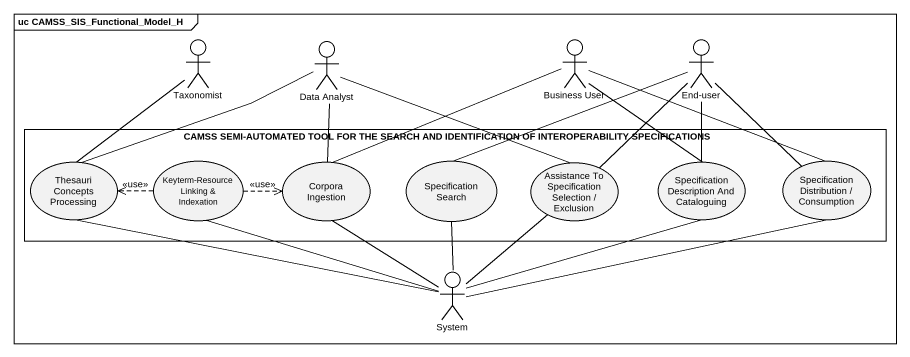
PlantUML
@startuml
mainframe uc CAMSS_SIS_Functional_Model_H
actor Taxonomist
actor "Data Analyst" as Data_Analyst
actor "Business User" as Business_User
actor "End-user" as End_user
rectangle "CAMSS SEMI-AUTOMATED TOOL FOR THE SEARCH AND IDENTIFICATION OF INTEROPERABILITY SPECIFICATIONS" as CAMSS_SEMI_AUTOMATED_TOOL {
  usecase "Thesauri Concepts Processing" as Thesauri_Concepts_Processing
  usecase "Keyterm-Resource Linking & Indexation" as Keyterm_Resource_Linking
  usecase "Corpora Ingestion" as Corpora_Ingestion
  usecase "Specification Search" as Specification_Search
  usecase "Assistance To Specification Selection / Exclusion" as Assistance_To_Specification
  usecase "Specification Description And Cataloguing" as Specification_Description
  usecase "Specification Distribution / Consumption" as Specification_Distribution
}
actor System
Taxonomist -- Thesauri_Concepts_Processing
Data_Analyst -left- Thesauri_Concepts_Processing
Data_Analyst -- Corpora_Ingestion
Data_Analyst -right- Assistance_To_Specification
Business_User -left- Corpora_Ingestion
Business_User -- Specification_Description
Business_User -right- Specification_Distribution
End_user -left- Specification_Search
End_user -- Assistance_To_Specification
End_user -- Specification_Description
End_user -- Specification_Distribution
Thesauri_Concepts_Processing -right- System
Keyterm_Resource_Linking .left.> Thesauri_Concepts_Processing : <<use>>
Keyterm_Resource_Linking .right.> Corpora_Ingestion : <<use>>
Corpora_Ingestion -- System
Specification_Search -- System
Specification_Description -left- System
Specification_Distribution -left- System
System -left- Keyterm_Resource_Linking
System -up- Assistance_To_Specification
@enduml
